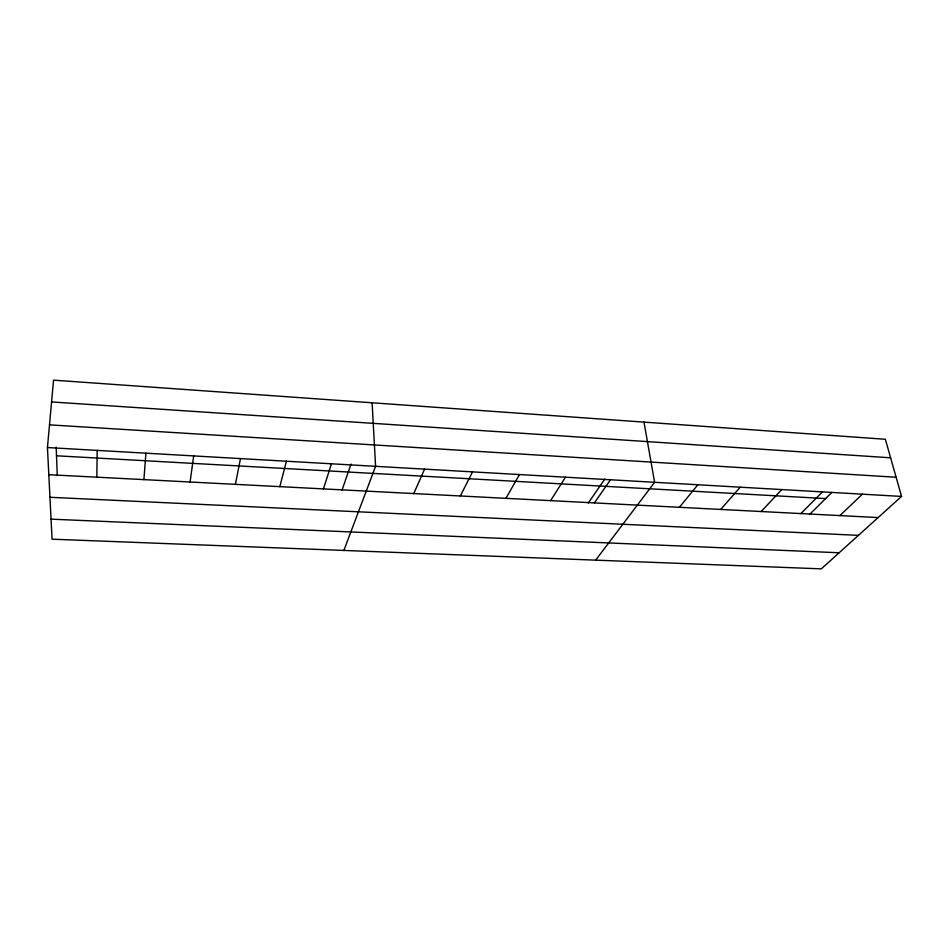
<?xml version="1.0" encoding="UTF-8"?>
<svg xmlns="http://www.w3.org/2000/svg" width="949" height="949" viewBox="0 0 949 949"><rect width="100%" height="100%" fill="white"/><g stroke="black" fill="none" stroke-linecap="round" stroke-linejoin="round"><path stroke-width="1.42" d="M96.834 477.181L97.178 450.395M143.916 479.625L145.921 453.183M47.45 447.548L53.547 380.146L885.358 439.268L901.55 496.422L821.312 568.854L52.065 539.186L47.45 447.548L901.55 496.422M190.085 482.009L193.679 455.923M235.388 484.346L240.5 458.592M279.825 486.647L286.408 461.226M323.443 488.901L331.438 463.8M342.02 490.206L351.023 464.037M343.87 550.444L375.59 466.327L372.103 402.791M413.764 493.575L424.594 469.126M460.312 495.971L472.543 471.878M505.924 498.332L519.494 474.559M550.598 500.645L565.474 477.193M588.309 503.006L604.786 479.067M594.394 502.911L610.504 479.767M595.652 560.147L654.62 482.294L643.98 422.115M679.413 507.3L697.847 484.773M720.694 509.435L740.208 487.193M761.181 511.535L781.739 489.565M800.897 513.587L822.463 491.902M809.485 514.572L831.763 492.46M839.877 515.604L862.392 494.18M51.056 519.162L839.13 552.769M49.953 497.276L858.43 535.355M48.814 474.702L878.122 517.573M56.513 455.793L825.594 498.581M49.502 424.855L896.117 477.24M51.578 401.937L890.613 457.809M56.169 447.098L57.284 475.603"/></g></svg>
